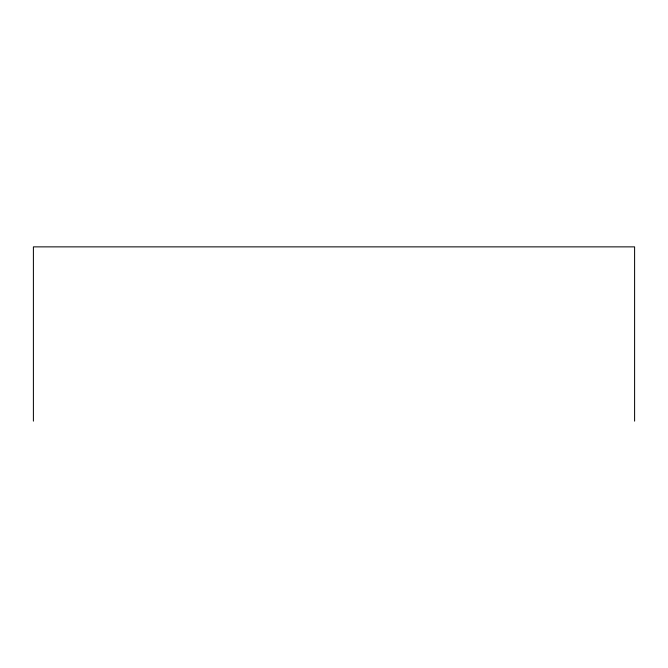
<?xml version="1.0" encoding="UTF-8"?>
<svg xmlns="http://www.w3.org/2000/svg" width="668" height="668" viewBox="0 0 668 668"><rect width="100%" height="100%" fill="white"/><g stroke="black" fill="none" stroke-linecap="round" stroke-linejoin="round"><path stroke-width="1" d="M634.6 421.132L634.6 246.868L33.4 246.868L33.4 421.132"/></g></svg>
